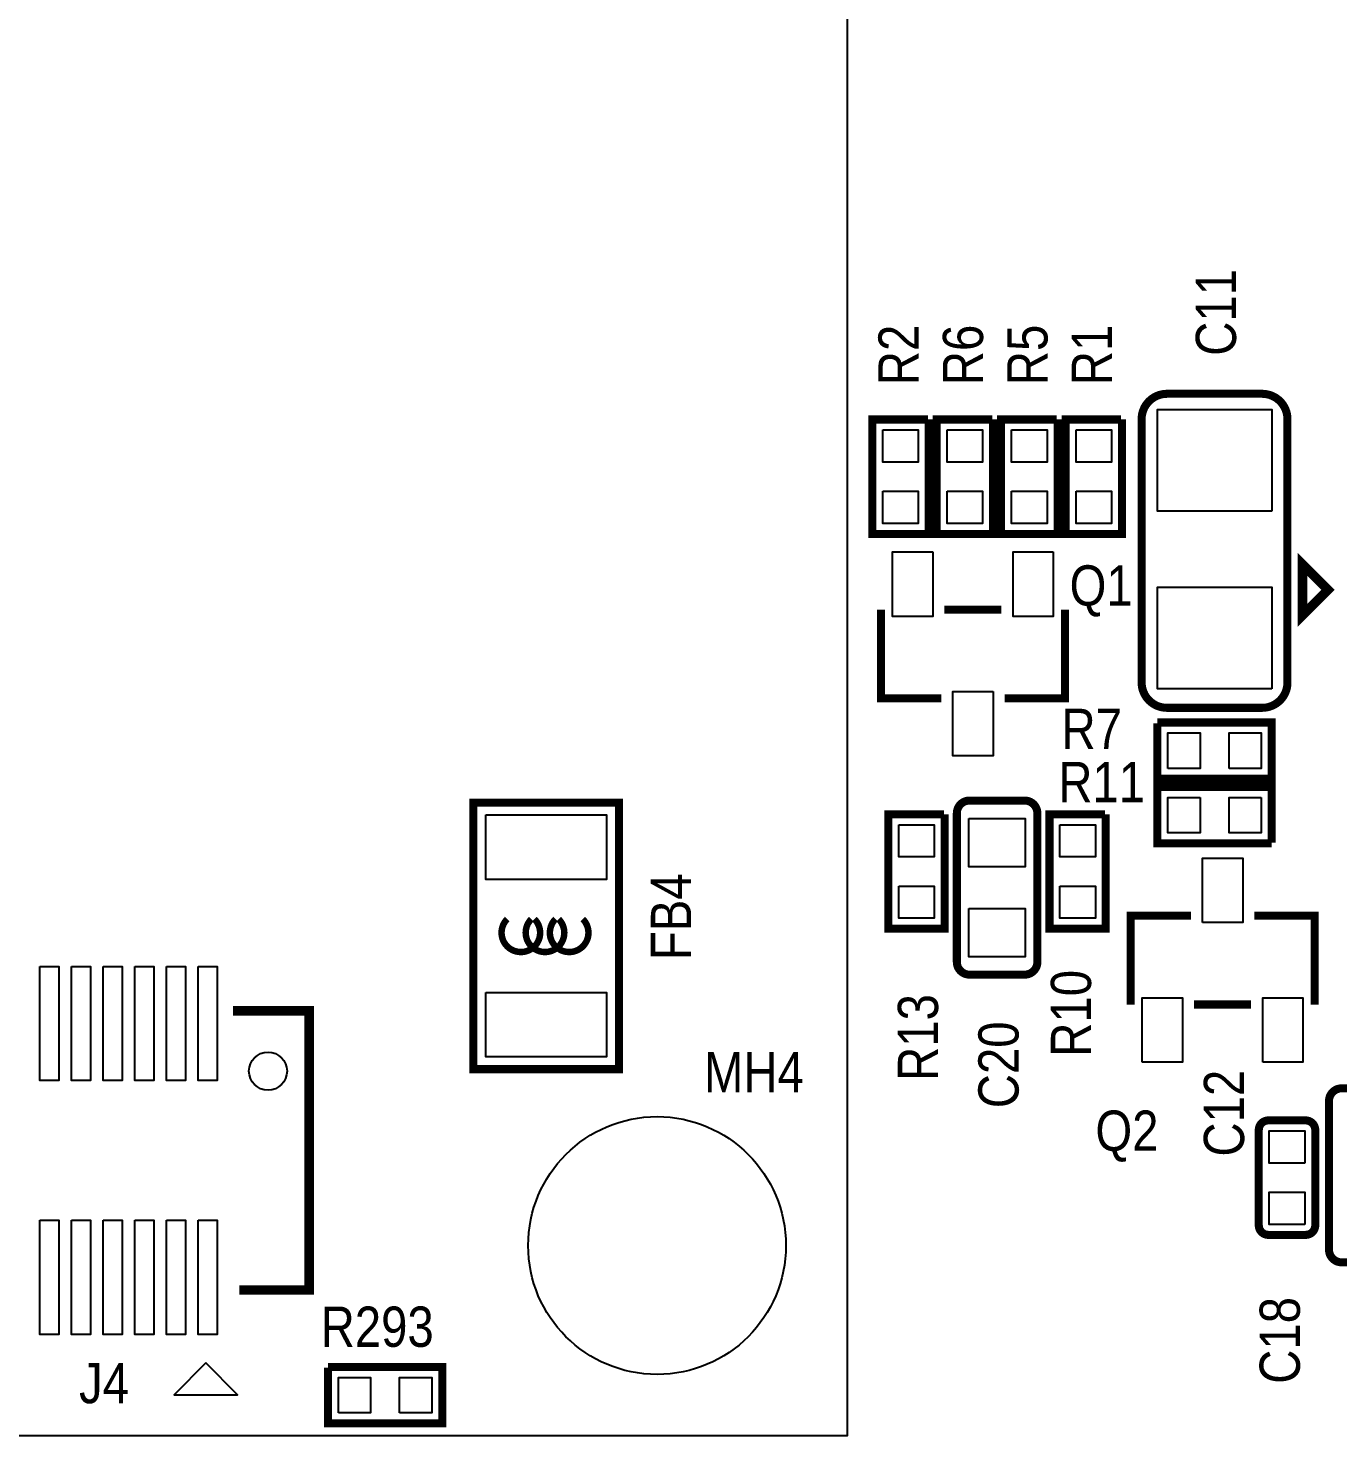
# Model space of a CAD drawing. Extents: x 0 to 228, y 0 to 175.
# Drawn here: x 144.61 to 165.27, y 59.05 to 81.24 of the extents above; entities that cross this region are included whole.
import ezdxf
from ezdxf.enums import TextEntityAlignment as Align

# ---------------------------------------------------------------- set-up
doc = ezdxf.new("R2010")
doc.units = 0
for name, color, linetype in [('BG_SILKSCREEN_TOP', 85, 'CONTINUOUS'), ('PG_SILKSCREEN_TOP', 253, 'CONTINUOUS'), ('PIN_TOP', 142, 'CONTINUOUS'), ('RD_SILKSCREEN_TOP', 142, 'CONTINUOUS')]:
    doc.layers.add(name, color=color, linetype=linetype)

msp = doc.modelspace()

# ---------------------------------------------------------------- linework, layer by layer
at = {"layer": 'BG_SILKSCREEN_TOP'}
msp.add_lwpolyline([(87.529924, 114.049048), (157.530038, 114.049048), (157.530038, 59.048904), (87.529924, 59.048904), (87.529924, 114.049048)], dxfattribs=at)
at = {"layer": 'PG_SILKSCREEN_TOP'}
for points, const_width in [([(164.472112, 70.924928), (164.472112, 75.075034, 0.414192), (164.072062, 75.475084), (162.571938, 75.475084, 0.414202), (162.171888, 75.075034), (162.171888, 70.924928, 0.414172), (162.571938, 70.524878), (164.072062, 70.524878, 0.414162), (164.472112, 70.924928)], 0.127), ([(160.528, 68.862956), (160.528, 66.519044, -0.413787), (160.328102, 66.318892), (159.457898, 66.318892, -0.413784), (159.258, 66.519044), (159.258, 68.862956, -0.413795), (159.457898, 69.063108), (160.328102, 69.063108, -0.413798), (160.528, 68.862956)], 0.127), ([(152.597104, 67.194938, -0.414006), (152.597104, 66.7639, -0.995605), (152.166066, 67.194938)], 0.102108), ([(152.978104, 67.194938, -0.414006), (152.978104, 66.7639, -0.995605), (152.547066, 67.194938)], 0.102108), ([(153.359104, 67.194938, -0.414006), (153.359104, 66.7639, -0.995605), (152.928066, 67.194938)], 0.102108), ([(165.126924, 61.983874), (165.126924, 64.327024, -0.414684), (165.327076, 64.526922), (166.197026, 64.526922, -0.413865), (166.396924, 64.327024), (166.396924, 61.983874, -0.413789), (166.197026, 61.783976), (165.327076, 61.783976, -0.414585), (165.126924, 61.983874)], 0.127), ([(164.019992, 62.366906), (164.019992, 62.916054), (164.019992, 63.321946), (164.019992, 63.871094, -0.415157), (164.171122, 64.020954), (164.758878, 64.020954, -0.415157), (164.910008, 63.871094), (164.910008, 62.366906, -0.415157), (164.758878, 62.217046), (164.171122, 62.217046, -0.415157), (164.019992, 62.366906)], 0.127)]:
    msp.add_lwpolyline(points, format="xyb", dxfattribs=dict(at, const_width=const_width))
for points, const_width in [([(158.814008, 75.069954), (158.814008, 73.266046), (157.923992, 73.266046), (157.923992, 75.069954), (158.801054, 75.069954)], 0.127), ([(159.830008, 75.069954), (159.830008, 73.266046), (158.939992, 73.266046), (158.939992, 75.069954), (159.817054, 75.069954)], 0.127), ([(160.846008, 75.069954), (160.846008, 73.266046), (159.955992, 73.266046), (159.955992, 75.069954), (160.833054, 75.069954)], 0.127), ([(161.862008, 75.069954), (161.862008, 73.266046), (160.973008, 73.266046), (160.973008, 75.069954), (161.849054, 75.069954)], 0.127), ([(164.71011, 72.78497), (164.71011, 71.985124), (165.109906, 72.38492), (164.71011, 72.78497)], 0.150114), ([(159.011874, 70.673976), (158.061914, 70.673976), (158.061914, 72.074024)], 0.127), ([(159.962088, 72.074024), (159.061912, 72.074024)], 0.127), ([(160.012126, 70.673976), (160.962086, 70.673976), (160.962086, 72.074024)], 0.127), ([(162.420046, 70.293992), (164.223954, 70.293992), (164.223954, 69.406008), (162.420046, 69.406008), (162.420046, 70.282054)], 0.127), ([(164.223954, 68.390008), (162.420046, 68.390008), (162.420046, 69.277992), (164.223954, 69.277992), (164.223954, 68.401946)], 0.127), ([(153.881074, 69.029072), (151.630888, 69.029072), (151.630888, 64.828928), (153.931112, 64.828928), (153.931112, 69.029072), (153.881074, 69.029072)], 0.127), ([(159.066992, 68.846954), (159.066992, 67.043046), (158.179008, 67.043046), (158.179008, 68.846954), (159.055054, 68.846954)], 0.127), ([(161.606992, 68.846954), (161.606992, 67.043046), (160.719008, 67.043046), (160.719008, 68.846954), (161.595054, 68.846954)], 0.127), ([(162.948874, 67.248024), (161.998914, 67.248024), (161.998914, 65.847976)], 0.127), ([(163.949126, 67.248024), (164.899086, 67.248024), (164.899086, 65.847976)], 0.127), ([(162.998912, 65.847976), (163.899088, 65.847976)], 0.127), ([(147.945094, 61.348112), (149.044914, 61.348112), (149.044914, 65.7479), (147.845018, 65.7479)], 0.150114), ([(149.339046, 60.133992), (151.142192, 60.133992), (151.142192, 59.244992), (149.339046, 59.244992), (149.339046, 60.1218)], 0.127)]:
    msp.add_lwpolyline(points, dxfattribs=dict(at, const_width=const_width))
msp.add_lwpolyline([(147.414996, 60.198), (146.915124, 59.697874), (147.915122, 59.697874)], close=True, dxfattribs=at)
at = {"layer": 'PIN_TOP'}
for points in [[(164.223446, 73.625075), (162.420554, 73.625075), (162.420554, 75.225021), (164.223446, 75.225021)], [(158.089473, 74.905108), (158.648527, 74.905108), (158.648527, 74.397108), (158.089473, 74.397108)], [(159.105473, 74.905108), (159.664527, 74.905108), (159.664527, 74.397108), (159.105473, 74.397108)], [(160.121473, 74.905108), (160.680527, 74.905108), (160.680527, 74.397108), (160.121473, 74.397108)], [(161.137473, 74.905108), (161.696527, 74.905108), (161.696527, 74.397108), (161.137473, 74.397108)], [(158.089473, 73.938892), (158.648527, 73.938892), (158.648527, 73.430892), (158.089473, 73.430892)], [(159.105473, 73.938892), (159.664527, 73.938892), (159.664527, 73.430892), (159.105473, 73.430892)], [(160.121473, 73.938892), (160.680527, 73.938892), (160.680527, 73.430892), (160.121473, 73.430892)], [(161.137473, 73.938892), (161.696527, 73.938892), (161.696527, 73.430892), (161.137473, 73.430892)], [(158.87954, 72.982074), (158.87954, 71.966074), (158.24454, 71.966074), (158.24454, 72.982074)], [(160.77946, 72.982074), (160.77946, 71.966074), (160.14446, 71.966074), (160.14446, 72.982074)], [(164.223446, 70.824979), (162.420554, 70.824979), (162.420554, 72.424925), (164.223446, 72.424925)], [(159.8295, 70.781926), (159.8295, 69.765926), (159.1945, 69.765926), (159.1945, 70.781926)], [(162.584892, 69.570346), (162.584892, 70.1294), (163.092892, 70.1294), (163.092892, 69.570346)], [(163.551108, 69.570346), (163.551108, 70.1294), (164.059108, 70.1294), (164.059108, 69.570346)], [(163.092892, 69.113527), (163.092892, 68.554473), (162.584892, 68.554473), (162.584892, 69.113527)], [(164.059108, 69.113527), (164.059108, 68.554473), (163.551108, 68.554473), (163.551108, 69.113527)], [(151.8285, 68.837048), (153.7335, 68.837048), (153.7335, 67.821048), (151.8285, 67.821048)], [(158.343473, 68.682108), (158.902527, 68.682108), (158.902527, 68.174108), (158.343473, 68.174108)], [(159.4485, 68.782946), (160.3375, 68.782946), (160.3375, 68.020946), (159.4485, 68.020946)], [(160.883473, 68.682108), (161.442527, 68.682108), (161.442527, 68.174108), (160.883473, 68.174108)], [(163.1315, 67.140074), (163.1315, 68.156074), (163.7665, 68.156074), (163.7665, 67.140074)], [(158.343473, 67.715892), (158.902527, 67.715892), (158.902527, 67.207892), (158.343473, 67.207892)], [(160.883473, 67.715892), (161.442527, 67.715892), (161.442527, 67.207892), (160.883473, 67.207892)], [(159.4485, 67.361054), (160.3375, 67.361054), (160.3375, 66.599054), (159.4485, 66.599054)], [(144.794859, 66.448051), (145.094833, 66.448051), (145.094833, 64.647953), (144.794859, 64.647953)], [(145.294985, 66.448051), (145.594959, 66.448051), (145.594959, 64.647953), (145.294985, 64.647953)], [(145.794857, 66.448051), (146.094831, 66.448051), (146.094831, 64.647953), (145.794857, 64.647953)], [(146.294983, 66.448051), (146.594957, 66.448051), (146.594957, 64.647953), (146.294983, 64.647953)], [(146.794855, 66.448051), (147.094829, 66.448051), (147.094829, 64.647953), (146.794855, 64.647953)], [(147.294981, 66.448051), (147.594955, 66.448051), (147.594955, 64.647953), (147.294981, 64.647953)], [(151.8285, 66.036952), (153.7335, 66.036952), (153.7335, 65.020952), (151.8285, 65.020952)], [(162.18154, 64.939926), (162.18154, 65.955926), (162.81654, 65.955926), (162.81654, 64.939926)], [(164.08146, 64.939926), (164.08146, 65.955926), (164.71646, 65.955926), (164.71646, 64.939926)], [(164.744527, 63.348108), (164.185473, 63.348108), (164.185473, 63.856108), (164.744527, 63.856108)], [(164.744527, 62.381892), (164.185473, 62.381892), (164.185473, 62.889892), (164.744527, 62.889892)], [(144.794859, 62.448059), (145.094833, 62.448059), (145.094833, 60.647961), (144.794859, 60.647961)], [(145.294985, 62.448059), (145.594959, 62.448059), (145.594959, 60.647961), (145.294985, 60.647961)], [(145.794857, 62.448059), (146.094831, 62.448059), (146.094831, 60.647961), (145.794857, 60.647961)], [(146.294983, 62.448059), (146.594957, 62.448059), (146.594957, 60.647961), (146.294983, 60.647961)], [(146.794855, 62.448059), (147.094829, 62.448059), (147.094829, 60.647961), (146.794855, 60.647961)], [(147.294981, 62.448059), (147.594955, 62.448059), (147.594955, 60.647961), (147.294981, 60.647961)], [(149.503892, 59.410346), (149.503892, 59.9694), (150.011892, 59.9694), (150.011892, 59.410346)], [(150.470108, 59.410346), (150.470108, 59.9694), (150.978108, 59.9694), (150.978108, 59.410346)]]:
    msp.add_lwpolyline(points, close=True, dxfattribs=at)
for centre, radius in [((148.394928, 64.79794), 0.299974), ((154.530044, 62.048898), 2.032)]:
    msp.add_circle(centre, radius, dxfattribs=at)

# ---------------------------------------------------------------- texts
at = {"layer": 'RD_SILKSCREEN_TOP', "width": 0.8784}
for s, p in [('C11', (163.66109, 76.074016)), ('R2', (158.65602, 75.610974)), ('R6', (159.67202, 75.610974)), ('R5', (160.68802, 75.610974)), ('R1', (161.70402, 75.610974)), ('FB4', (155.067, 66.548)), ('R10', (161.37509, 65.025016)), ('R13', (158.96209, 64.644016))]:
    msp.add_text(s, height=0.635, rotation=90, dxfattribs=at).set_placement(p)
for s, p in [('Q1', (161.036, 72.136)), ('R7', (160.909, 69.8754)), ('R11', (160.8582, 69.0372)), ('MH4', (155.2702, 64.4652)), ('Q2', (161.442908, 63.54191)), ('R293', (149.225, 60.452)), ('J4', (145.415, 59.563))]:
    msp.add_text(s, height=0.635, dxfattribs=at).set_placement(p)
for s, p in [('C20', (160.23209, 64.897)), ('C12', (163.78809, 64.135)), ('C18', (164.6682, 60.5536))]:
    msp.add_text(s, height=0.635, rotation=90, dxfattribs=at).set_placement(p, align=Align.CENTER)

doc.saveas('drawing.dxf')
